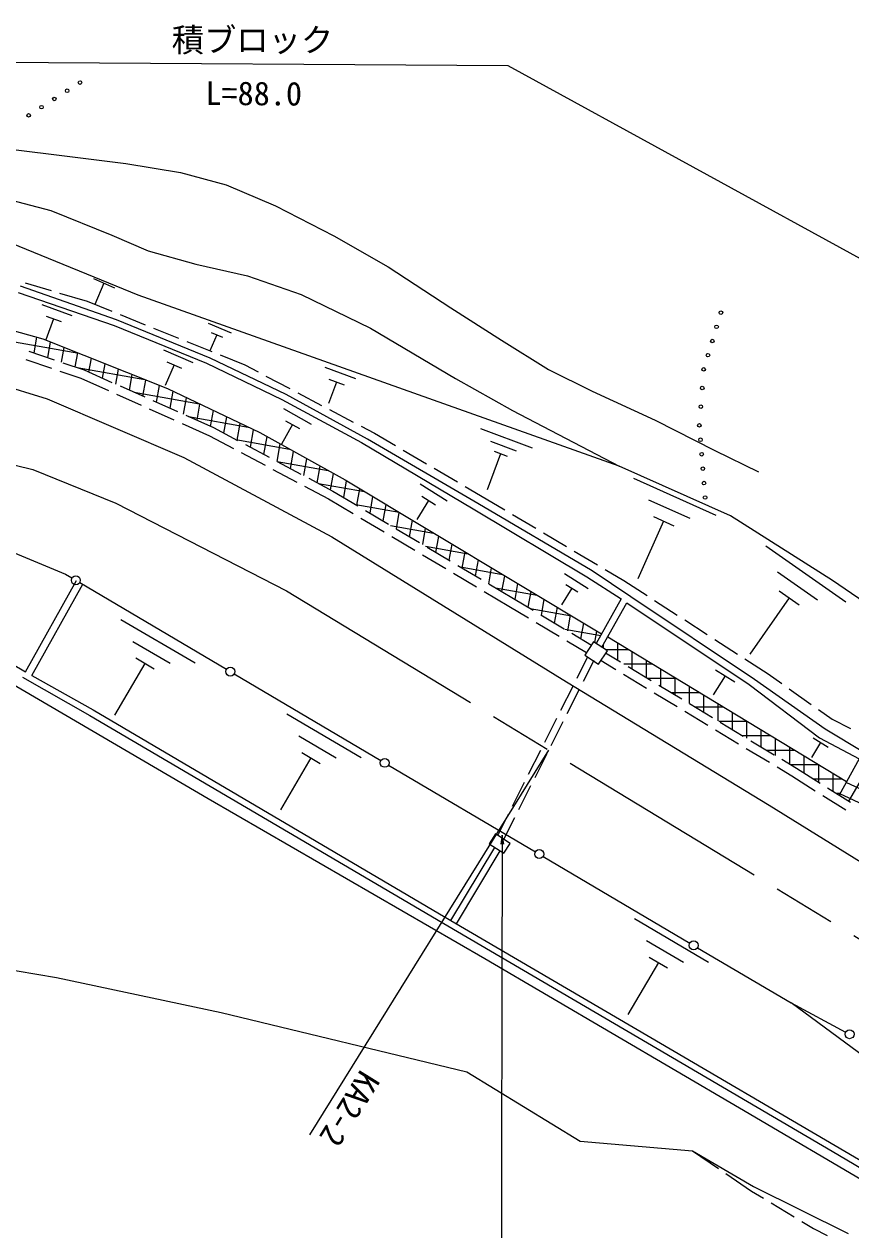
# Model space of a CAD drawing. Units: millimetres, scale not verified. Extents: x 40000 to 680000, y 20000 to 380000.
# Drawn here: x 413707 to 459797, y 271694 to 338857 of the extents above; entities that cross this region are included whole.
import ezdxf
from ezdxf.enums import TextEntityAlignment as Align

# ---------------------------------------------------------------- set-up
doc = ezdxf.new("R2010")
doc.units = ezdxf.units.MM
doc.header["$LTSCALE"] = 1000
doc.linetypes.add('CHAIN', pattern=[18.5, 12, -1.5, 3.5, -1.5])
for name, color, linetype, lineweight in [('M-BMK', 2, 'CHAIN', 13), ('M-STR-HTXT', 7, 'Continuous', 13), ('M-WORK', 1, 'Continuous', 13)]:
    doc.layers.add(name, color=color, linetype=linetype, lineweight=lineweight)
doc.styles.add('ＭＳ ゴシック', font='')
doc.styles.get('ＭＳ ゴシック').set_extended_font_data('MS Gothic')

# ---------------------------------------------------------------- blocks, each defined once
blk = doc.blocks.new('open_arrow')
at = {"color": 0, "linetype": 'Continuous', "lineweight": -2}
blk.add_lwpolyline([(7.5, 1.25), (0, 0), (7.5, -1.25)], dxfattribs=at)

msp = doc.modelspace()

# ---------------------------------------------------------------- linework, layer by layer
at = {"layer": 'M-BMK'}
for p, q in [((406398, 315965), (414191, 314047)), ((414191, 314047), (418826, 312169)), ((418826, 312169), (428337, 307294)), ((428337, 307294), (460745, 287613))]:
    msp.add_line(p, q, dxfattribs=at)
at = {"layer": 'M-STR-HTXT'}
for p, q in [((377212, 336992), (440677, 336545)), ((440677, 336545), (471436, 319721)), ((429635, 276988), (442956, 298416))]:
    msp.add_line(p, q, dxfattribs=at)
msp.add_lwpolyline([(440360, 293681), (440303, 266469), (461903, 266469)], dxfattribs=at)
at = {"layer": 'M-WORK'}
for p, q in [((412077, 332004), (416855, 331400)), ((416855, 331400), (419377, 331098)), ((419377, 331098), (422431, 330583)), ((422431, 330583), (424971, 329908)), ((424971, 329908), (427724, 328736)), ((412207, 329265), (415191, 328466)), ((415191, 328466), (418601, 327107)), ((427724, 328736), (430974, 327066)), ((418601, 327107), (420625, 326228)), ((420058, 323751), (413025, 326628)), ((430974, 327066), (433993, 325344)), ((420625, 326228), (423289, 325482)), ((423289, 325482), (426167, 324843)), ((433993, 325344), (437492, 323053)), ((413771, 324439), (415209, 324014)), ((417568, 324686), (418753, 324174)), ((418160, 324430), (417649, 323246)), ((426167, 324843), (429150, 323804)), ((413379, 323908), (418725, 322061)), ((418863, 322382), (413499, 324265)), ((415689, 323872), (417221, 323418)), ((446872, 314227), (420058, 323751)), ((429150, 323804), (433013, 321912)), ((407236, 323401), (414748, 321323)), ((414702, 323245), (416375, 322632)), ((417221, 323418), (418602, 322861)), ((415355, 322437), (414926, 321265)), ((414937, 322590), (415773, 322283)), ((419066, 322674), (420457, 322114)), ((437492, 323053), (440316, 321259)), ((418725, 322061), (423876, 319965)), ((424085, 320251), (418863, 322382)), ((420921, 321927), (422312, 321366)), ((423977, 322202), (425245, 321654)), ((433013, 321912), (437755, 319115)), ((411029, 321538), (416761, 320521)), ((414263, 320541), (414418, 321414)), ((414748, 321323), (421701, 318552)), ((415029, 320281), (415183, 321150)), ((422776, 321179), (424167, 320618)), ((424447, 321548), (424064, 320660)), ((424130, 321685), (424764, 321411)), ((440316, 321259), (442945, 319625)), ((413971, 320640), (415392, 320158)), ((415796, 320021), (415942, 320847)), ((416562, 319762), (416701, 320545)), ((421474, 320721), (423105, 320004)), ((424631, 320432), (426012, 319875)), ((413808, 320167), (415229, 319686)), ((415865, 319998), (417059, 319593)), ((416672, 319724), (420438, 319056)), ((417324, 319475), (417460, 320243)), ((418077, 319139), (418219, 319940)), ((422074, 319873), (421573, 318731)), ((421667, 320052), (422482, 319694)), ((423876, 319965), (428067, 317941)), ((428312, 318226), (424085, 320251)), ((426012, 319875), (426748, 319487)), ((430464, 319748), (432175, 319113)), ((410354, 319403), (414989, 317991)), ((415702, 319525), (416876, 319127)), ((416876, 319127), (418405, 318445)), ((417059, 319593), (418605, 318903)), ((418829, 318803), (418978, 319638)), ((419582, 318467), (419736, 319335)), ((420335, 318132), (420495, 319033)), ((427190, 319253), (428517, 318553)), ((430701, 319076), (431556, 318758)), ((437755, 319115), (440926, 317330)), ((442945, 319625), (445378, 318417)), ((419062, 318700), (420432, 318088)), ((421088, 317796), (421254, 318731)), ((421701, 318552), (426843, 316102)), ((421841, 317460), (422009, 318406)), ((431129, 318917), (430684, 317719)), ((445378, 318417), (448877, 316801)), ((414989, 317991), (422608, 314714)), ((418861, 318242), (420231, 317631)), ((419851, 318347), (423485, 317702)), ((420888, 317885), (422258, 317274)), ((422594, 317124), (422758, 318049)), ((423347, 316788), (423507, 317692)), ((428067, 317941), (432507, 315561)), ((432841, 315740), (428312, 318226)), ((428959, 318320), (430286, 317620)), ((420688, 317427), (422058, 316816)), ((422715, 317070), (424262, 316380)), ((424100, 316452), (424256, 317335)), ((428159, 317451), (429713, 316579)), ((430728, 317387), (432054, 316687)), ((440926, 317330), (446872, 314227)), ((422514, 316612), (424043, 315930)), ((422877, 316998), (426200, 316408)), ((424262, 316380), (425603, 315669)), ((424845, 316071), (425005, 316977)), ((425587, 315677), (425755, 316620)), ((428675, 316549), (428065, 315461)), ((428286, 316767), (429063, 316331)), ((432497, 316453), (433232, 316065)), ((448877, 316801), (452216, 315114)), ((424043, 315930), (425371, 315226)), ((425511, 315718), (428495, 315188)), ((426330, 315284), (426504, 316263)), ((426843, 316102), (431612, 313464)), ((427072, 314890), (427248, 315878)), ((439009, 312146), (432841, 315740)), ((433232, 316065), (434407, 315377)), ((439153, 316323), (442024, 315258)), ((426045, 315434), (427371, 314732)), ((427815, 314496), (427988, 315469)), ((428558, 314103), (428727, 315059)), ((432507, 315561), (438741, 311849)), ((434839, 315125), (436133, 314367)), ((439711, 315626), (441146, 315093)), ((439910, 315062), (440628, 314796)), ((452216, 315114), (454649, 313924)), ((422608, 314714), (430867, 310292)), ((425813, 314992), (427138, 314289)), ((427812, 314498), (429138, 313795)), ((427815, 314496), (430658, 313991)), ((429300, 313709), (429467, 314650)), ((440269, 314929), (439523, 312919)), ((427580, 314055), (428905, 313352)), ((430043, 313315), (430207, 314241)), ((430785, 312922), (430947, 313832)), ((436565, 314114), (437859, 313356)), ((453093, 311470), (446872, 314227)), ((429347, 313118), (430676, 312414)), ((429579, 313561), (430921, 312850)), ((430120, 313275), (432688, 312819)), ((431522, 312492), (431686, 313419)), ((431612, 313464), (445902, 304892)), ((435789, 313246), (437297, 312297)), ((438291, 313104), (439466, 312415)), ((447686, 313568), (452264, 311512)), ((430676, 312414), (432052, 311596)), ((430921, 312850), (432302, 312028)), ((432257, 312055), (432421, 312979)), ((432992, 311618), (433155, 312538)), ((436258, 312319), (435594, 311264)), ((435881, 312557), (436635, 312082)), ((439466, 312415), (440508, 311797)), ((448522, 312367), (450811, 311339)), ((432191, 312094), (434611, 311665)), ((432732, 311773), (434021, 311006)), ((433727, 311181), (433889, 312098)), ((434462, 310744), (434624, 311657)), ((438741, 311849), (445082, 308066)), ((445368, 308405), (439009, 312146)), ((432481, 311340), (433771, 310573)), ((435196, 310307), (435358, 311217)), ((440938, 311542), (442227, 310776)), ((449358, 311167), (447919, 307962)), ((448786, 311424), (449930, 310910)), ((458767, 307873), (453093, 311470)), ((434139, 310936), (436535, 310511)), ((434200, 310318), (435490, 309551)), ((434451, 310750), (435740, 309984)), ((435931, 309870), (436092, 310776)), ((436666, 309433), (436827, 310336)), ((442657, 310521), (443947, 309755)), ((411088, 310265), (416008, 308223)), ((430867, 310292), (443947, 302220)), ((436086, 309778), (438459, 309357)), ((436170, 309728), (437459, 308961)), ((437401, 308996), (437561, 309895)), ((455046, 309803), (459523, 306681)), ((435919, 309295), (437209, 308529)), ((438136, 308559), (438295, 309455)), ((438871, 308122), (439029, 309014)), ((444377, 309500), (445667, 308734)), ((437889, 308706), (439178, 307939)), ((438034, 308620), (440382, 308203)), ((439606, 307685), (439764, 308574)), ((447523, 306960), (445368, 308405)), ((446097, 308478), (447139, 307860)), ((455697, 308351), (457936, 306790)), ((413793, 302774), (416622, 307860)), ((414142, 302580), (416972, 307666)), ((416008, 308223), (416375, 308006)), ((416806, 307751), (424986, 302921)), ((437638, 308273), (438928, 307506)), ((439608, 307684), (440989, 306862)), ((440341, 307248), (440498, 308133)), ((441076, 306810), (441232, 307693)), ((443828, 308253), (445153, 307419)), ((443909, 307647), (444572, 307230)), ((445082, 308066), (446982, 306840)), ((447139, 307860), (448431, 307025)), ((469463, 300534), (458767, 307873)), ((439357, 307251), (440733, 306433)), ((439982, 307461), (442306, 307049)), ((441810, 306371), (441967, 307252)), ((444241, 307439), (443657, 306511)), ((454417, 302356), (447523, 306960)), ((455789, 307289), (456908, 306509)), ((440733, 306433), (441821, 305783)), ((440989, 306862), (442087, 306206)), ((441923, 306304), (444230, 305895)), ((442545, 305932), (442701, 306812)), ((443280, 305493), (443435, 306371)), ((446982, 306840), (445603, 304353)), ((445912, 304148), (447308, 306615)), ((447308, 306615), (454128, 302080)), ((448851, 306754), (450111, 305940)), ((456348, 306899), (454163, 303765)), ((419108, 305702), (423237, 303276)), ((442516, 305950), (443804, 305180)), ((444014, 305055), (444170, 305931)), ((450531, 305669), (451791, 304856)), ((442250, 305526), (443538, 304757)), ((443857, 305148), (445848, 304795)), ((444233, 304924), (445331, 304267)), ((444749, 304616), (444904, 305490)), ((445524, 304405), (445638, 305050)), ((411141, 304337), (413793, 302774)), ((419776, 304476), (421841, 303263)), ((443967, 304500), (445055, 303850)), ((445453, 304452), (444961, 303710)), ((446222, 303943), (445453, 304452)), ((446000, 304090), (446000, 304305)), ((446240, 304728), (459559, 296671)), ((446800, 303427), (446800, 304389)), ((452211, 304584), (453472, 303771)), ((444532, 302432), (445122, 303603)), ((444961, 303710), (445731, 303200)), ((445731, 303200), (446222, 303943)), ((446100, 304024), (447404, 304024)), ((446126, 303835), (446952, 303336)), ((447600, 302944), (447600, 303905)), ((410972, 303312), (423960, 295715)), ((420445, 303250), (418747, 300360)), ((419929, 303553), (420961, 302947)), ((444889, 302251), (445480, 303423)), ((445868, 303407), (446692, 302909)), ((447138, 303224), (448727, 303224)), ((447380, 303077), (448664, 302301)), ((448400, 302461), (448400, 303421)), ((449200, 301977), (449200, 302937)), ((453892, 303499), (455184, 302665)), ((413615, 302473), (417375, 300349)), ((414142, 302580), (417550, 300653)), ((425417, 302667), (433597, 297837)), ((447120, 302650), (448404, 301875)), ((448462, 302424), (450049, 302424)), ((450000, 301494), (450000, 302453)), ((452787, 302555), (452118, 301491)), ((452255, 302889), (453319, 302220)), ((458359, 299585), (454417, 302356)), ((455184, 302665), (455949, 302122)), ((443632, 300646), (444307, 301985)), ((443947, 302220), (455243, 295346)), ((443989, 300466), (444664, 301805)), ((448831, 301616), (450115, 300840)), ((449092, 302043), (450376, 301267)), ((449786, 301624), (451372, 301624)), ((450800, 301011), (450800, 301969)), ((454128, 302080), (458044, 299097)), ((456357, 301833), (457581, 300966)), ((450804, 301009), (452088, 300233)), ((451600, 300527), (451600, 301485)), ((452400, 300044), (452400, 301001)), ((417375, 300349), (428447, 293851)), ((417550, 300653), (428624, 294152)), ((428361, 300431), (432490, 298006)), ((450543, 300582), (451827, 299806)), ((451110, 300824), (452694, 300824)), ((453200, 299561), (453200, 300517)), ((457989, 300677), (458754, 300134)), ((442731, 298860), (443406, 300199)), ((443088, 298680), (443764, 300019)), ((452255, 299548), (453539, 298772)), ((452434, 300024), (454017, 300024)), ((452515, 299974), (453799, 299199)), ((454000, 299077), (454000, 300033)), ((454800, 298594), (454800, 299550)), ((460562, 298271), (458359, 299585)), ((458754, 300134), (459771, 299619)), ((429030, 299205), (431094, 297993)), ((453758, 299224), (455339, 299224)), ((454227, 298940), (455511, 298164)), ((455600, 298111), (455600, 299066)), ((457698, 299095), (458522, 298577)), ((458044, 299097), (460255, 297924)), ((429182, 298283), (430214, 297677)), ((441831, 297074), (442506, 298413)), ((442188, 296894), (442863, 298233)), ((453967, 298513), (455251, 297738)), ((455082, 298424), (456662, 298424)), ((456400, 297627), (456400, 298582)), ((458110, 298836), (457592, 298012)), ((429698, 297980), (428000, 295090)), ((434028, 297582), (442208, 292752)), ((455939, 297906), (456765, 297407)), ((456406, 297624), (457984, 297624)), ((457200, 297134), (457200, 298098)), ((458000, 296632), (458000, 297614)), ((460255, 297924), (459140, 295917)), ((459680, 295578), (460891, 297630)), ((455679, 297479), (456503, 296981)), ((456503, 296981), (457814, 296159)), ((456765, 297407), (458075, 296585)), ((458800, 296130), (458800, 297130)), ((440931, 295288), (441606, 296627)), ((441288, 295108), (441963, 296447)), ((457695, 296824), (459307, 296824)), ((458499, 296319), (459769, 295522)), ((471777, 290900), (459526, 296612)), ((423960, 295715), (439398, 286804)), ((458237, 295893), (459508, 295096)), ((458970, 296024), (459200, 296024)), ((471422, 290270), (459175, 295980)), ((455243, 295346), (465260, 289139)), ((440115, 293670), (440706, 294841)), ((440472, 293490), (441063, 294661)), ((428447, 293851), (437327, 288624)), ((428624, 294152), (437504, 288926)), ((439990, 293752), (439631, 293206)), ((440800, 293221), (439990, 293752)), ((437504, 288926), (439956, 292993)), ((439631, 293206), (440442, 292674)), ((440442, 292674), (440800, 293221)), ((437804, 288746), (440249, 292801)), ((442638, 292498), (450819, 287667)), ((437504, 288926), (448640, 282408)), ((447730, 289037), (451858, 286611)), ((437327, 288624), (448463, 282106)), ((448398, 287811), (450462, 286599)), ((439398, 286804), (453584, 278492)), ((448550, 286889), (449582, 286282)), ((451249, 287413), (456466, 284333)), ((409662, 286748), (415506, 285745)), ((449066, 286586), (447368, 283696)), ((415506, 285745), (424697, 283800)), ((456466, 284333), (459503, 282713)), ((460575, 281308), (456466, 284333)), ((424697, 283800), (438390, 280497)), ((448463, 282106), (458746, 276085)), ((448640, 282408), (458923, 276387)), ((438390, 280497), (444704, 276634)), ((453584, 278492), (464214, 272255)), ((444704, 276634), (450964, 276101)), ((450964, 276101), (454374, 274103)), ((450964, 276101), (452407, 275116)), ((458746, 276085), (464483, 272681)), ((458923, 276387), (464598, 273057)), ((452820, 274834), (454262, 273848)), ((454374, 274103), (459649, 271492)), ((454262, 273848), (454916, 273453)), ((455343, 273195), (456627, 272418)), ((457055, 272160), (457708, 271765)), ((457708, 271765), (458466, 271379))]:
    msp.add_line(p, q, dxfattribs=at)
for centre, radius in [((416109, 335144), 100), ((416825, 335600), 100), ((415392, 334688), 100), ((413960, 333776), 100), ((414676, 334232), 100), ((452549, 322786), 100), ((452309, 321996), 100), ((452069, 321206), 100), ((451830, 320415), 100), ((451590, 319625), 100), ((451510, 318586), 100), ((451430, 317547), 100), ((451350, 316508), 100), ((451414, 315704), 100), ((451478, 314900), 100), ((451542, 314096), 100), ((451606, 313292), 100), ((451670, 312488), 100), ((416591, 307879), 250), ((425201, 302794), 250), ((433812, 297709), 250), ((442423, 292625), 250), ((451034, 287540), 250), ((459723, 282595), 250)]:
    msp.add_circle(centre, radius, dxfattribs=at)

# ---------------------------------------------------------------- block references
at = {"layer": 'M-STR-HTXT', "xscale": 66.7, "yscale": 66.7, "rotation": 269.9}
msp.add_blockref('open_arrow', (440360, 293681), dxfattribs=at)

# ---------------------------------------------------------------- texts
at = {"layer": 'M-STR-HTXT', "style": 'ＭＳ ゴシック'}
msp.add_text('積ブロック', height=1320, dxfattribs=at).set_placement((421937, 337974), align=Align.MIDDLE_LEFT)
msp.add_text('L=88.0', height=1320, rotation=359.597, dxfattribs=at).set_placement((426500, 333943), align=Align.BOTTOM_CENTER)
msp.add_text('KA2-2', height=1320, rotation=238.134, dxfattribs=at).set_placement((433043, 280340), align=Align.MIDDLE_LEFT)

doc.saveas('drawing.dxf')
